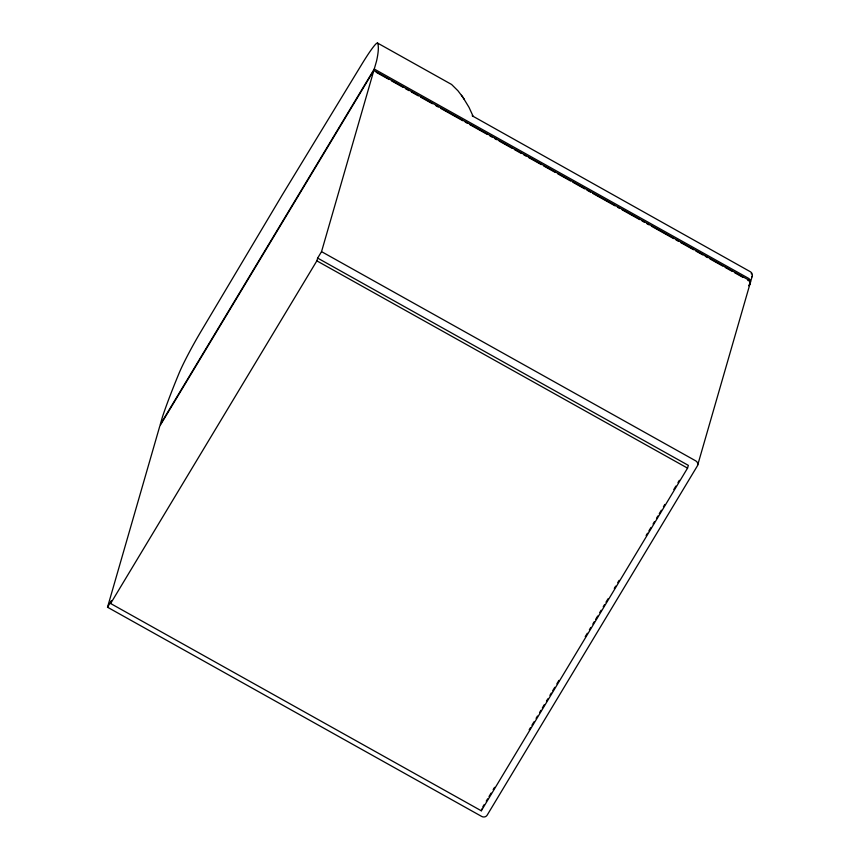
<?xml version="1.0" encoding="UTF-8"?>
<svg xmlns="http://www.w3.org/2000/svg" width="860" height="860" viewBox="0 0 860 860"><rect width="100%" height="100%" fill="white"/><g stroke="black" fill="none" stroke-linecap="round" stroke-linejoin="round"><path stroke-width="1.29" d="M373.853 70.423L321.543 251.636L695.74 460.863A4.021 3.752 16.1 0 1 697.288 466.045L487.147 815.183A4.021 3.752 16.1 0 1 481.707 816.452L107.521 607.225L159.82 426.012L373.853 70.423L748.039 279.65A4.021 3.752 16.1 0 1 749.587 284.832M321.543 251.636L317.652 258.097L688.344 465.367L687.548 468.13L481.31 810.787L110.618 603.516L111.413 600.764L107.521 607.225M110.618 603.516L316.856 260.859L317.652 258.097M374.25 69.036L376.54 61.103A442.481 38.184 -60.8 0 0 377.68 43.258A39.076 3.376 -60.8 0 0 375.422 44.451A44 3.795 -60.8 0 0 362.157 63.694L282.166 195.102L200.52 332.239A44 3.795 -60.8 0 0 184.148 362.243A39.076 3.376 -60.8 0 0 179.073 373.219A442.481 38.184 -60.8 0 0 162.508 416.691L160.218 424.636L374.25 69.036L748.437 278.274A4.021 3.752 16.1 0 1 749.984 283.456L748.608 285.756M472.194 115.799L750.328 271.717A4.021 3.752 16.1 0 1 751.876 276.909M481.31 810.787L481.837 808.948M697.675 465.142L749.974 283.929M750.371 282.553L752.263 276.006M482.793 806.884L484.18 804.584M486.255 801.133L487.642 798.832M489.017 796.532L491.103 793.081M493.178 789.641L494.565 787.341M529.169 729.839L530.545 727.538M531.931 725.249L534.006 721.798M536.081 718.347L537.468 716.047M539.542 712.596L540.929 710.295M542.316 707.995L544.391 704.544M546.465 701.093L547.852 698.793M549.927 695.342L551.314 693.042M552.7 690.752L554.775 687.301M556.85 683.851L558.925 680.4M585.219 636.701L587.305 633.25M589.38 629.799L590.755 627.499M592.841 624.059L594.217 621.758M595.604 619.458L597.678 616.007M599.753 612.557L601.14 610.256M603.215 606.805L604.601 604.505M605.988 602.204L608.063 598.754M614.287 588.412L615.674 586.111M617.749 582.661L619.135 580.36M646.129 535.511L647.515 533.211M648.891 530.91L650.977 527.47M653.052 524.019L654.438 521.719M656.513 518.268L657.889 515.968M659.276 513.667L661.351 510.216M663.425 506.766L664.812 504.465M673.81 489.523L675.885 486.072M677.97 482.621L679.346 480.321M377.529 43.043L451.586 84.463L457.982 90.805L462.766 97.105M376.196 72.294L389.075 79.496M391.418 80.797L403.125 87.355M405.469 88.655L408.984 90.622M411.327 91.934L418.347 95.858M420.69 97.169L432.408 103.716M435.912 105.683L438.256 106.995M440.599 108.306L462.852 120.744M465.195 122.055L467.539 123.367M469.872 124.668L487.437 134.493M489.781 135.805L492.124 137.116M494.468 138.428L496.811 139.728M499.155 141.04L512.033 148.243M514.377 149.554L521.396 153.478M523.74 154.789L526.083 156.101M528.427 157.412L541.306 164.615M543.649 165.926L555.356 172.473M557.699 173.784L570.588 180.987M572.921 182.288L584.639 188.845M586.982 190.146L590.487 192.113M592.83 193.425L615.083 205.862M617.426 207.174L619.77 208.486M622.113 209.797L639.679 219.612M642.011 220.923L644.355 222.235M646.698 223.546L649.042 224.858M651.385 226.158L673.638 238.607M675.971 239.908L678.314 241.219M680.658 242.531L693.536 249.733M695.88 251.045L702.91 254.969M705.254 256.28L707.597 257.591M709.93 258.903L722.819 266.106M725.163 267.417L732.183 271.341M734.526 272.652L742.728 277.232M316.856 260.859L687.548 468.13M463.121 97.642L469.012 107.339L473.065 116.165M461.465 95.245L464.411 99.491M747.684 280.027A2.01 1.87 16.1 0 1 748.329 280.812M751.231 273.577A3.01 2.817 16.1 0 1 751.361 273.931"/></g></svg>
